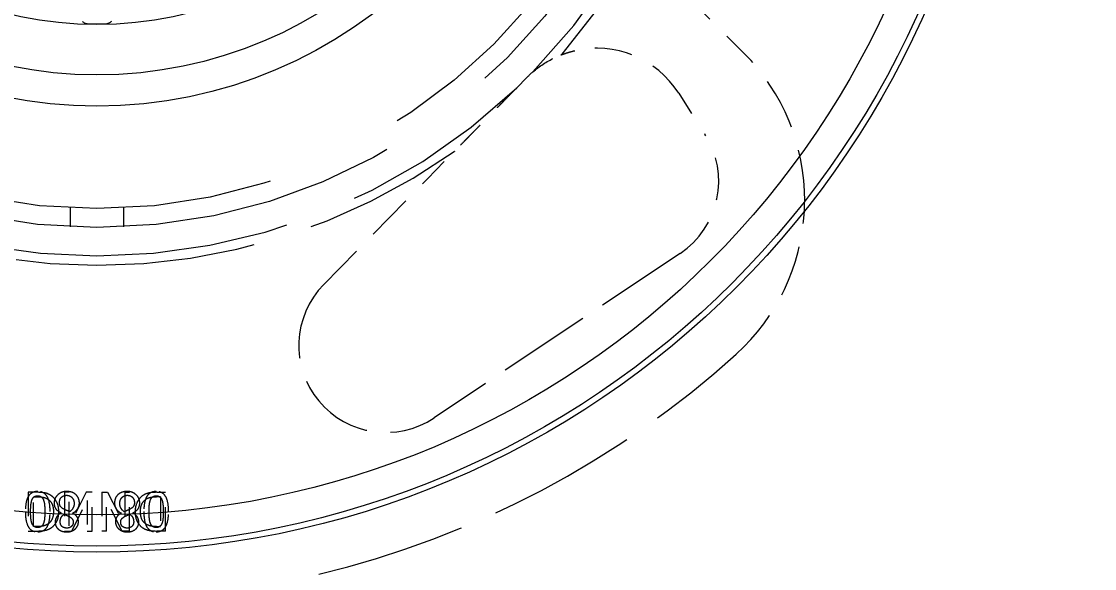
# Model space of a CAD drawing. Header units: inches. Extents: x 15 to 402, y 6 to 258.
# Drawn here: x 203.418 to 207.895, y 179.537 to 181.818 of the extents above; entities that cross this region are included whole.
import ezdxf

# ---------------------------------------------------------------- set-up
doc = ezdxf.new("R2010")
doc.units = ezdxf.units.IN
doc.header["$LTSCALE"] = 12
doc.header["$MEASUREMENT"] = 0
doc.linetypes.add('DASHED', pattern=[0.2067, 0.1654, -0.0413])
for name, color, linetype, lineweight in [('Dimension (ANSI)', 7, 'Continuous', 25), ('Hatch', 7, 'Continuous', 18), ('Hidden', 7, 'DASHED', 18), ('Visible', 7, 'Continuous', 18)]:
    doc.layers.add(name, color=color, linetype=linetype, lineweight=lineweight)
doc.styles.add('MEMCOR Medium', font='arial.ttf')
doc.dimstyles.new('Default (ANSI)', dxfattribs={"dimscale": 12, "dimtxt": 0.15, "dimasz": 0.098425, "dimexe": 0.125, "dimexo": 0.0625, "dimgap": 0.031496, "dimtad": 0, "dimtih": 1, "dimtoh": 1, "dimdec": 4, "dimrnd": 1e-08, "dimzin": 3, "dimdsep": 46, "dimlunit": 5, "dimtxsty": 'MEMCOR Medium', "dimcen": 0.09, "dimdle": 0.393701, "dimclrd": 256, "dimclre": 256, "dimclrt": 256, "dimadec": 0, "dimazin": 1, "dimtfac": 0.8, "dimtofl": 0, "dimtmove": 0, "dimatfit": 3, "dimfxl": 1, "dimfrac": 1, "dimtolj": 1, "dimtzin": 4, "dimlwd": -1, "dimlwe": -1, "dimarcsym": 0})

# ---------------------------------------------------------------- blocks, each defined once
blk = doc.blocks.new('*D29')
at = {"layer": 'Defpoints', "color": 0, "transparency": 16777216}
for p in [(221.3479, 210.7417), (186.0166, 179.1119), (221.3479, 178.9357)]:
    blk.add_point(p, dxfattribs=at)
at = {"layer": 'Dimension (ANSI)', "transparency": 16777216}
for p, q in [((186.0166, 179.8619), (186.0166, 212.2417)), ((221.3479, 179.6857), (221.3479, 212.2417)), ((187.1977, 210.7417), (197.1823, 210.7417)), ((220.1668, 210.7417), (210.1821, 210.7417))]:
    blk.add_line(p, q, dxfattribs=at)
for points in [[(187.1977, 210.9386), (187.1977, 210.5449), (186.0166, 210.7417)], [(220.1668, 210.9386), (220.1668, 210.5449), (221.3479, 210.7417)]]:
    blk.add_solid(points, dxfattribs=at)
at = {"layer": 'Dimension (ANSI)', "transparency": 16777216, "char_height": 1.8, "attachment_point": 5, "style": 'MEMCOR Medium'}
for s, insert in [('\\A1; 35{\\H0.8x;\\S5#16;} in', (203.6822, 212.5933)), ('\\A1;[897.4 mm]', (203.6822, 209.2102))]:
    blk.add_mtext(s, dxfattribs=dict(at, insert=insert))

msp = doc.modelspace()

# ---------------------------------------------------------------- hatches: boundary and pattern name
at = {"layer": 'Hatch'}
h = msp.add_hatch(dxfattribs=at)
h.set_pattern_fill('ANSI31', color=256, scale=12, style=0)
edge = h.paths.add_edge_path()
edge.add_spline(control_points=[(217.23201, 183.56854), (217.26417, 183.53756), (217.29616, 183.5064), (217.35993, 183.44365), (217.39171, 183.41205), (217.42332, 183.38029)], knot_values=[-0.6817506, -0.6817506, -0.6817506, -0.6817506, -0.3414695, -0.3414695, 0, 0, 0, 0], degree=3, periodic=0)
edge.add_line((217.42332, 183.38029), (217.48332, 183.38029))
edge.add_ellipse((203.73307, 183.38029), major_axis=(0, 13.75026), ratio=1, start_angle=270, end_angle=347.421516)
edge.add_ellipse((203.73307, 183.38029), major_axis=(-13.42023, 2.99448), ratio=1, start_angle=270, end_angle=271.041736)
edge.add_ellipse((203.73307, 183.38029), major_axis=(-13.47245, 2.75), ratio=1, start_angle=270, end_angle=293.073484)
edge.add_ellipse((203.73307, 183.38029), major_axis=(-13.47245, -2.75), ratio=1, start_angle=270, end_angle=271.041736)
edge.add_ellipse((203.73307, 183.38029), major_axis=(-13.42023, -2.99448), ratio=1, start_angle=270, end_angle=364.843043)
edge.add_ellipse((203.73307, 183.38029), major_axis=(4.11682, -13.1195), ratio=1, start_angle=270, end_angle=271.041736)
edge.add_ellipse((203.73307, 183.38029), major_axis=(4.35466, -13.04249), ratio=1, start_angle=270, end_angle=293.073484)
edge.add_ellipse((203.73307, 183.38029), major_axis=(9.1178, -10.29249), ratio=1, start_angle=270, end_angle=271.041736)
edge.add_ellipse((203.73307, 183.38029), major_axis=(9.30341, -10.12502), ratio=1, start_angle=270, end_angle=292.744849)
edge.add_ellipse((203.73307, 183.38029), major_axis=(12.49456, -5.74069), ratio=1, start_angle=270, end_angle=271.098975)
edge.add_line((198.23307, 170.77793), (198.23307, 171.05118))
edge.add_ellipse((203.73307, 183.38029), major_axis=(-12.32911, 5.5), ratio=1, start_angle=204.840553, end_angle=450, ccw=False)

# ---------------------------------------------------------------- linework, layer by layer
at = {"layer": 'Hidden', "ltscale": 0.046526}
msp.add_line((206.4319, 181.6861), (206.22419, 181.89382), dxfattribs=at)
at = {"layer": 'Hidden', "ltscale": 0.009556}
msp.add_line((205.4841, 181.54119), (205.52672, 181.58461), dxfattribs=at)
at = {"layer": 'Hidden', "ltscale": 0.032106}
msp.add_line((206.16009, 181.51915), (206.26962, 181.34834), dxfattribs=at)
at = {"layer": 'Hidden', "ltscale": 0.026748}
msp.add_line((205.11205, 181.16219), (205.2249, 181.27715), dxfattribs=at)
at = {"layer": 'Hidden', "ltscale": 0.097964}
msp.add_line((204.67924, 180.7213), (205.11205, 181.16219), dxfattribs=at)
at = {"layer": 'Hidden', "ltscale": 0.012412}
for p, q in [((203.62208, 180.96158), (203.62208, 181.0404)), ((203.84405, 181.0404), (203.84405, 180.96158))]:
    msp.add_line(p, q, dxfattribs=at)
at = {"layer": 'Hidden', "ltscale": 0.195716}
msp.add_line((206.16572, 180.85059), (205.13995, 180.16519), dxfattribs=at)
at = {"layer": 'Hidden', "ltscale": 0.025521}
for p, q in [((203.44672, 179.85443), (203.44672, 179.69301)), ((203.59728, 179.85443), (203.59728, 179.69301)), ((203.71278, 179.69301), (203.71278, 179.85443)), ((203.75335, 179.85443), (203.75335, 179.69301)), ((203.86886, 179.69301), (203.86886, 179.85443)), ((204.01942, 179.69301), (204.01942, 179.85443))]:
    msp.add_line(p, q, dxfattribs=at)
at = {"layer": 'Hidden', "ltscale": 0.006416}
msp.add_line((203.48387, 179.85443), (203.44672, 179.85443), dxfattribs=at)
at = {"layer": 'Hidden', "ltscale": 0.002742}
for p, q in [((203.46817, 179.83585), (203.48452, 179.83585)), ((203.48452, 179.71158), (203.46817, 179.71158))]:
    msp.add_line(p, q, dxfattribs=at)
at = {"layer": 'Hidden', "ltscale": 0.019624}
for p, q in [((203.46817, 179.71158), (203.46817, 179.83585)), ((203.99797, 179.83585), (203.99797, 179.71158))]:
    msp.add_line(p, q, dxfattribs=at)
at = {"layer": 'Hidden', "ltscale": 0.003142}
msp.add_line((203.61729, 179.85443), (203.59728, 179.85443), dxfattribs=at)
at = {"layer": 'Hidden', "ltscale": 0.024776}
msp.add_line((203.68871, 179.85443), (203.61729, 179.71525), dxfattribs=at)
at = {"layer": 'Hidden', "ltscale": 0.021991}
for p, q in [((203.61729, 179.71525), (203.61729, 179.85443)), ((203.84884, 179.85443), (203.84884, 179.71525))]:
    msp.add_line(p, q, dxfattribs=at)
at = {"layer": 'Hidden', "ltscale": 0.003726}
msp.add_line((203.71278, 179.85443), (203.68871, 179.85443), dxfattribs=at)
at = {"layer": 'Hidden', "ltscale": 0.003725}
msp.add_line((203.75335, 179.85443), (203.77742, 179.85443), dxfattribs=at)
at = {"layer": 'Hidden', "ltscale": 0.024774}
msp.add_line((203.77742, 179.85443), (203.84884, 179.71525), dxfattribs=at)
at = {"layer": 'Hidden', "ltscale": 0.00314}
msp.add_line((203.84884, 179.85443), (203.86886, 179.85443), dxfattribs=at)
at = {"layer": 'Hidden', "ltscale": 0.002732}
for p, q in [((203.99797, 179.83585), (203.98161, 179.83585)), ((203.98161, 179.71158), (203.99797, 179.71158))]:
    msp.add_line(p, q, dxfattribs=at)
at = {"layer": 'Hidden', "ltscale": 0.00639}
msp.add_line((203.98227, 179.85443), (204.01942, 179.85443), dxfattribs=at)
at = {"layer": 'Hidden', "ltscale": 0.022693}
msp.add_line((203.62775, 179.69301), (203.69277, 179.82081), dxfattribs=at)
at = {"layer": 'Hidden', "ltscale": 0.020185}
for p, q in [((203.69277, 179.82081), (203.69277, 179.69301)), ((203.77337, 179.69301), (203.77337, 179.82081))]:
    msp.add_line(p, q, dxfattribs=at)
at = {"layer": 'Hidden', "ltscale": 0.022691}
msp.add_line((203.83838, 179.69301), (203.77337, 179.82081), dxfattribs=at)
at = {"layer": 'Hidden'}
for p, q in [((203.58317, 179.76914), (203.58317, 179.76849)), ((203.63236, 179.76757), (203.63236, 179.76822)), ((203.83378, 179.76822), (203.83378, 179.76757)), ((203.88296, 179.76849), (203.88296, 179.76914))]:
    msp.add_line(p, q, dxfattribs=at)
at = {"layer": 'Hidden', "ltscale": 0.006349}
msp.add_line((203.44672, 179.69301), (203.48347, 179.69301), dxfattribs=at)
at = {"layer": 'Hidden', "ltscale": 0.004829}
msp.add_line((203.59728, 179.69301), (203.62775, 179.69301), dxfattribs=at)
at = {"layer": 'Hidden', "ltscale": 0.00308}
for p, q in [((203.69277, 179.69301), (203.71278, 179.69301)), ((203.77337, 179.69301), (203.75335, 179.69301))]:
    msp.add_line(p, q, dxfattribs=at)
at = {"layer": 'Hidden', "ltscale": 0.004826}
msp.add_line((203.86886, 179.69301), (203.83838, 179.69301), dxfattribs=at)
at = {"layer": 'Hidden', "ltscale": 0.006323}
msp.add_line((204.01942, 179.69301), (203.98266, 179.69301), dxfattribs=at)
at = {"layer": 'Hidden', "ltscale": 1.022229}
msp.add_circle((203.73307, 183.38029), 2.42126, dxfattribs=at)
at = {"layer": 'Hidden', "ltscale": 1.186783}
msp.add_circle((203.73307, 183.38029), 2.34252, dxfattribs=at)
at = {"layer": 'Hidden', "ltscale": 1.190228}
msp.add_arc((203.73307, 183.38029), 2.57874, 318.8111, 221.1889, dxfattribs=at)
at = {"layer": 'Hidden', "ltscale": 1.199515}
msp.add_arc((203.73307, 183.38029), 2.53937, 315.73768, 224.26232, dxfattribs=at)
at = {"layer": 'Hidden', "ltscale": 0.079133}
msp.add_arc((205.81731, 181.29935), 0.4072, 32.669, 102.90698, dxfattribs=at)
at = {"layer": 'Hidden', "ltscale": 0.108721}
msp.add_arc((205.81945, 181.07365), 0.86614, 359.64726, 45, dxfattribs=at)
at = {"layer": 'Hidden', "ltscale": 0.005322}
msp.add_arc((205.81731, 181.29935), 0.4072, 130.72378, 135.53028, dxfattribs=at)
at = {"layer": 'Hidden', "ltscale": 0.613257}
msp.add_arc((203.73307, 183.38029), 2.53937, 226.40513, 313.59487, dxfattribs=at)
at = {"layer": 'Hidden', "ltscale": 0.089316}
msp.add_arc((205.96405, 181.15241), 0.36299, 303.75, 32.669, dxfattribs=at)
at = {"layer": 'Hidden', "ltscale": 0.50418}
msp.add_arc((203.73307, 183.38029), 2.57874, 234.70511, 305.29489, dxfattribs=at)
at = {"layer": 'Hidden', "ltscale": 0.107257}
msp.add_arc((205.81945, 181.07365), 0.86614, 312.12962, 356.87192, dxfattribs=at)
at = {"layer": 'Hidden', "ltscale": 0.169059}
msp.add_arc((204.93828, 180.46701), 0.36299, 135.53028, 303.75, dxfattribs=at)
at = {"layer": 'Hidden', "ltscale": 0.315777}
msp.add_arc((203.73307, 183.38029), 3.97638, 283.4543, 312.12962, dxfattribs=at)
at = {"layer": 'Hidden', "ltscale": 0.022558}
msp.add_open_spline([(205.55164, 181.60795), (205.57885, 181.63137), (205.60957, 181.65132), (205.65013, 181.67079), (205.65924, 181.67475), (205.66835, 181.67833)], degree=3, knots=[1.99852242, 1.99852242, 1.99852242, 1.99852242, 2.26913041, 2.26913041, 2.34668712, 2.34668712, 2.34668712, 2.34668712], dxfattribs=at)
at = {"layer": 'Hidden', "ltscale": 0.011794}
msp.add_open_spline([(205.66835, 181.67833), (205.66835, 181.67833), (205.66843, 181.67836), (205.66885, 181.67853), (205.66931, 181.67871), (205.67071, 181.67925), (205.67175, 181.67965), (205.67413, 181.68055), (205.67548, 181.68106), (205.67898, 181.68234), (205.68122, 181.68314), (205.68629, 181.68491), (205.68915, 181.68587), (205.6961, 181.68812), (205.70025, 181.68939), (205.71, 181.6922), (205.71567, 181.69371), (205.72304, 181.69549), (205.7247, 181.69588), (205.72635, 181.69626)], degree=3, knots=[0, 0, 0, 0, 0.0073875, 0.0073875, 0.0192075, 0.0192075, 0.03464767, 0.03464767, 0.05035386, 0.05035386, 0.07293638, 0.07293638, 0.0993072, 0.0993072, 0.1350825, 0.1350825, 0.18159038, 0.18159038, 0.19496203, 0.19496203, 0.19496203, 0.19496203], dxfattribs=at)
at = {"layer": 'Hidden', "ltscale": 0.000980573}
msp.add_open_spline([(205.67368, 181.68208), (205.67305, 181.68136), (205.67234, 181.6807), (205.67082, 181.67956), (205.67, 181.67907), (205.6689, 181.67855), (205.66862, 181.67844), (205.66835, 181.67833)], degree=3, knots=[0.064424611, 0.064424611, 0.064424611, 0.064424611, 0.071691283, 0.071691283, 0.078957955, 0.078957955, 0.081308685, 0.081308685, 0.081308685, 0.081308685], dxfattribs=at)
at = {"layer": 'Hidden', "ltscale": 0.059007}
msp.add_rational_spline([(205.4841, 181.54119), (205.35549, 181.41018), (205.2249, 181.27715)], [1, 1.00263245458, 1.00001729957], degree=2, dxfattribs=at)
at = {"layer": 'Hidden', "ltscale": 0.000292745}
msp.add_open_spline([(205.2249, 181.27715), (205.22432, 181.27656), (205.22369, 181.27602), (205.22302, 181.27555)], degree=3, dxfattribs=at)
at = {"layer": 'Hidden', "ltscale": 0.018265}
msp.add_open_spline([(203.48585, 179.85783), (203.48163, 179.85783), (203.47742, 179.85743), (203.46959, 179.85565), (203.46598, 179.85436), (203.45773, 179.84993), (203.45356, 179.84638), (203.44653, 179.83748), (203.44307, 179.83139), (203.43627, 179.80978), (203.4348, 179.795), (203.43435, 179.77895), (203.43431, 179.77633), (203.43431, 179.77372)], degree=3, knots=[-0.37203785, -0.37203785, -0.37203785, -0.37203785, -0.31664928, -0.31664928, -0.26606732, -0.26606732, -0.19410184, -0.19410184, -0.12242542, -0.12242542, -0.01990259, -0.01990259, 0, 0, 0, 0], dxfattribs=at)
at = {"layer": 'Hidden', "ltscale": 0.005181}
msp.add_open_spline([(203.46204, 179.8229), (203.46346, 179.82659), (203.46537, 179.83003), (203.47053, 179.83559), (203.47311, 179.83705), (203.47845, 179.83936), (203.48216, 179.83991), (203.48585, 179.83991)], degree=3, knots=[-0.065406786, -0.065406786, -0.065406786, -0.065406786, -0.047780466, -0.047780466, -0.030475474, -0.030475474, 0, 0, 0, 0], dxfattribs=at)
at = {"layer": 'Hidden', "ltscale": 0.009948}
msp.add_open_spline([(203.54103, 179.84148), (203.53467, 179.84547), (203.52794, 179.84862), (203.51732, 179.85165), (203.50626, 179.85443), (203.48387, 179.85443)], degree=3, knots=[0, 0, 0, 0, 0.059315384, 0.059315384, 0.088967919, 0.088967919, 0.088967919, 0.088967919], dxfattribs=at)
at = {"layer": 'Hidden', "ltscale": 0.007795}
msp.add_open_spline([(203.48452, 179.83585), (203.48992, 179.83585), (203.49547, 179.83561), (203.50899, 179.83402), (203.51377, 179.83254), (203.52048, 179.83029), (203.52495, 179.82805), (203.52912, 179.82513)], degree=3, knots=[0, 0, 0, 0, 0.04480892, 0.04480892, 0.11154531, 0.11154531, 0.27193654, 0.27193654, 0.27193654, 0.27193654], dxfattribs=at)
at = {"layer": 'Hidden', "ltscale": 0.01806}
msp.add_open_spline([(203.53752, 179.77385), (203.53752, 179.79831), (203.53447, 179.81508), (203.52684, 179.83494), (203.5235, 179.83976), (203.51761, 179.84691), (203.51356, 179.85024), (203.50323, 179.85567), (203.49708, 179.85714), (203.4892, 179.85777), (203.48752, 179.85783), (203.48585, 179.85783)], degree=3, knots=[-0.18326765, -0.18326765, -0.18326765, -0.18326765, -0.13736451, -0.13736451, -0.10736713, -0.10736713, -0.06507346, -0.06507346, -0.01379241, -0.01379241, 0, 0, 0, 0], dxfattribs=at)
at = {"layer": 'Hidden', "ltscale": 0.005233}
msp.add_open_spline([(203.48585, 179.83991), (203.48792, 179.83991), (203.49002, 179.83974), (203.49389, 179.83898), (203.49568, 179.83844), (203.49873, 179.83702), (203.50141, 179.83559), (203.50677, 179.82964), (203.50867, 179.8262), (203.51005, 179.82251)], degree=3, knots=[-0.15101873, -0.15101873, -0.15101873, -0.15101873, -0.10441442, -0.10441442, -0.06298125, -0.06298125, -0.03031587, -0.03031587, 0, 0, 0, 0], dxfattribs=at)
at = {"layer": 'Hidden', "ltscale": 0.012469}
msp.add_open_spline([(203.57399, 179.77385), (203.57399, 179.78552), (203.57212, 179.79691), (203.56503, 179.81449), (203.56105, 179.82167), (203.5515, 179.83334), (203.54658, 179.8378), (203.54103, 179.84148)], degree=3, knots=[0, 0, 0, 0, 0.08890581, 0.08890581, 0.14516679, 0.14516679, 0.19107427, 0.19107427, 0.19107427, 0.19107427], dxfattribs=at)
at = {"layer": 'Hidden', "ltscale": 0.012792}
msp.add_open_spline([(203.60711, 179.85809), (203.60001, 179.85809), (203.59302, 179.85704), (203.58006, 179.85219), (203.57444, 179.84865), (203.56526, 179.84006), (203.56175, 179.83556), (203.55657, 179.82508), (203.55513, 179.81944), (203.55458, 179.81215), (203.55453, 179.81079), (203.55453, 179.80943)], degree=3, knots=[-0.20866782, -0.20866782, -0.20866782, -0.20866782, -0.1532124, -0.1532124, -0.10014888, -0.10014888, -0.05568208, -0.05568208, -0.01038644, -0.01038644, 0, 0, 0, 0], dxfattribs=at)
at = {"layer": 'Hidden', "ltscale": 0.007675}
msp.add_open_spline([(203.57676, 179.81152), (203.57676, 179.81611), (203.57742, 179.8207), (203.58045, 179.82822), (203.58232, 179.8311), (203.58681, 179.83566), (203.58967, 179.83794), (203.59785, 179.84132), (203.60233, 179.842), (203.60685, 179.842)], degree=3, knots=[-0.16231389, -0.16231389, -0.16231389, -0.16231389, -0.10956079, -0.10956079, -0.06887139, -0.06887139, -0.03508494, -0.03508494, 0, 0, 0, 0], dxfattribs=at)
at = {"layer": 'Hidden', "ltscale": 0.008102}
msp.add_open_spline([(203.60685, 179.842), (203.61102, 179.842), (203.6151, 179.8413), (203.62255, 179.83813), (203.62568, 179.8359), (203.63096, 179.83048), (203.63345, 179.82709), (203.63709, 179.8181), (203.63785, 179.81321), (203.63785, 179.80825)], degree=3, knots=[-0.15504722, -0.15504722, -0.15504722, -0.15504722, -0.11299776, -0.11299776, -0.0739777, -0.0739777, -0.03779251, -0.03779251, 0, 0, 0, 0], dxfattribs=at)
at = {"layer": 'Hidden', "ltscale": 0.006674}
for points, knots in [([(203.64583, 179.84422), (203.64126, 179.84862), (203.63591, 179.85184), (203.62543, 179.85589), (203.61875, 179.85776), (203.60874, 179.85808), (203.60793, 179.85809), (203.60711, 179.85809)], [-0.16916263, -0.16916263, -0.16916263, -0.16916263, -0.07776923, -0.07776923, -0.00633175, -0.00633175, 0, 0, 0, 0]), ([(203.88636, 179.73068), (203.88636, 179.72723), (203.88581, 179.72386), (203.8834, 179.71788), (203.88178, 179.71541), (203.87812, 179.71149), (203.87573, 179.7094), (203.87013, 179.70692), (203.86805, 179.70631), (203.86361, 179.70548), (203.86125, 179.7053), (203.85889, 179.7053)], [0, 0, 0, 0, 0.026275156, 0.026275156, 0.049347626, 0.049347626, 0.067723628, 0.067723628, 0.077810985, 0.077810985, 0.088761813, 0.088761813, 0.088761813, 0.088761813])]:
    msp.add_open_spline(points, degree=3, knots=knots, dxfattribs=at)
at = {"layer": 'Hidden', "ltscale": 0.005961}
for points, knots in [([(203.6597, 179.80982), (203.6597, 179.81627), (203.65861, 179.82254), (203.65477, 179.83236), (203.65215, 179.83765), (203.64676, 179.84331), (203.6463, 179.84377), (203.64583, 179.84422)], [-0.14617563, -0.14617563, -0.14617563, -0.14617563, -0.05985006, -0.05985006, -0.00497096, -0.00497096, 0, 0, 0, 0]), ([(203.8203, 179.84422), (203.81613, 179.84021), (203.81288, 179.83553), (203.80947, 179.82769), (203.80829, 179.8244), (203.80677, 179.8169), (203.80644, 179.81338), (203.80644, 179.80982)], [0, 0, 0, 0, 0.044374654, 0.044374654, 0.065201071, 0.065201071, 0.08326541, 0.08326541, 0.08326541, 0.08326541])]:
    msp.add_open_spline(points, degree=3, knots=knots, dxfattribs=at)
at = {"layer": 'Hidden', "ltscale": 0.006678}
msp.add_open_spline([(203.85902, 179.85809), (203.85297, 179.85809), (203.84691, 179.85741), (203.83714, 179.85466), (203.83333, 179.85313), (203.82633, 179.84927), (203.82316, 179.84697), (203.8203, 179.84422)], degree=3, knots=[0, 0, 0, 0, 0.04705178, 0.04705178, 0.07841909, 0.07841909, 0.10891914, 0.10891914, 0.10891914, 0.10891914], dxfattribs=at)
at = {"layer": 'Hidden', "ltscale": 0.008105}
msp.add_open_spline([(203.82828, 179.80825), (203.82828, 179.81322), (203.82905, 179.81813), (203.83245, 179.82649), (203.83463, 179.82988), (203.84031, 179.83579), (203.84345, 179.83805), (203.84895, 179.84043), (203.85094, 179.84103), (203.85506, 179.84182), (203.85717, 179.842), (203.85928, 179.842)], degree=3, knots=[0, 0, 0, 0, 0.03789219, 0.03789219, 0.06891459, 0.06891459, 0.09762633, 0.09762633, 0.11293195, 0.11293195, 0.12855408, 0.12855408, 0.12855408, 0.12855408], dxfattribs=at)
at = {"layer": 'Hidden', "ltscale": 0.0128}
msp.add_open_spline([(203.91161, 179.80943), (203.91161, 179.81561), (203.9106, 179.82162), (203.90629, 179.83235), (203.9034, 179.83683), (203.89672, 179.84422), (203.89177, 179.84886), (203.88071, 179.85438), (203.87668, 179.85577), (203.86807, 179.85766), (203.86356, 179.85809), (203.85902, 179.85809)], degree=3, knots=[0, 0, 0, 0, 0.04710632, 0.04710632, 0.08868169, 0.08868169, 0.1243163, 0.1243163, 0.1432684, 0.1432684, 0.16323732, 0.16323732, 0.16323732, 0.16323732], dxfattribs=at)
at = {"layer": 'Hidden', "ltscale": 0.007679}
msp.add_open_spline([(203.85928, 179.842), (203.86377, 179.842), (203.86824, 179.84133), (203.87639, 179.83798), (203.87925, 179.83572), (203.88375, 179.83118), (203.88564, 179.82831), (203.88871, 179.82078), (203.88937, 179.81615), (203.88937, 179.81152)], degree=3, knots=[0, 0, 0, 0, 0.03490727, 0.03490727, 0.06863691, 0.06863691, 0.10894863, 0.10894863, 0.16181869, 0.16181869, 0.16181869, 0.16181869], dxfattribs=at)
at = {"layer": 'Hidden', "ltscale": 0.012464}
msp.add_open_spline([(203.92511, 179.84148), (203.91965, 179.83787), (203.9148, 179.8335), (203.90528, 179.82198), (203.90178, 179.81543), (203.89502, 179.80044), (203.89271, 179.78956), (203.89217, 179.77681), (203.89214, 179.77533), (203.89214, 179.77385)], degree=3, knots=[-0.16939317, -0.16939317, -0.16939317, -0.16939317, -0.13728768, -0.13728768, -0.09725084, -0.09725084, -0.01126701, -0.01126701, 0, 0, 0, 0], dxfattribs=at)
at = {"layer": 'Hidden', "ltscale": 0.009924}
msp.add_open_spline([(203.98227, 179.85443), (203.97076, 179.85443), (203.96083, 179.85376), (203.9472, 179.85135), (203.93846, 179.84934), (203.92674, 179.84248), (203.92592, 179.84199), (203.92511, 179.84148)], degree=3, knots=[-0.25853379, -0.25853379, -0.25853379, -0.25853379, -0.10727643, -0.10727643, -0.0075589, -0.0075589, 0, 0, 0, 0], dxfattribs=at)
at = {"layer": 'Hidden', "ltscale": 0.018077}
msp.add_open_spline([(203.98028, 179.85783), (203.97366, 179.85783), (203.96693, 179.85687), (203.95582, 179.8523), (203.95147, 179.84943), (203.94446, 179.84237), (203.94098, 179.83779), (203.93434, 179.82307), (203.93218, 179.81434), (203.92919, 179.79545), (203.92861, 179.7844), (203.92861, 179.77385)], degree=3, knots=[0, 0, 0, 0, 0.0548727, 0.0548727, 0.09721784, 0.09721784, 0.13307353, 0.13307353, 0.17301541, 0.17301541, 0.22218192, 0.22218192, 0.22218192, 0.22218192], dxfattribs=at)
at = {"layer": 'Hidden', "ltscale": 0.007776}
msp.add_open_spline([(203.93701, 179.82513), (203.94525, 179.83091), (203.95291, 179.83279), (203.96472, 179.83529), (203.97343, 179.83585), (203.98161, 179.83585)], degree=3, knots=[-0.097933417, -0.097933417, -0.097933417, -0.097933417, -0.067634404, -0.067634404, 0, 0, 0, 0], dxfattribs=at)
at = {"layer": 'Hidden', "ltscale": 0.005243}
msp.add_open_spline([(203.95608, 179.82251), (203.95748, 179.82622), (203.95938, 179.82968), (203.96477, 179.83563), (203.96745, 179.83705), (203.97056, 179.83848), (203.97239, 179.83902), (203.97623, 179.83975), (203.97827, 179.83991), (203.98028, 179.83991)], degree=3, knots=[0, 0, 0, 0, 0.03050413, 0.03050413, 0.06320399, 0.06320399, 0.1047666, 0.1047666, 0.14935232, 0.14935232, 0.14935232, 0.14935232], dxfattribs=at)
at = {"layer": 'Hidden', "ltscale": 0.018292}
msp.add_open_spline([(204.03182, 179.77372), (204.03182, 179.78794), (204.03081, 179.8036), (204.02442, 179.82876), (204.02065, 179.83556), (204.0144, 179.84446), (204.01049, 179.84827), (204.00212, 179.85355), (203.99806, 179.8552), (203.9894, 179.85737), (203.98484, 179.85783), (203.98028, 179.85783)], degree=3, knots=[0, 0, 0, 0, 0.10837153, 0.10837153, 0.1988409, 0.1988409, 0.29685555, 0.29685555, 0.37668609, 0.37668609, 0.45922035, 0.45922035, 0.45922035, 0.45922035], dxfattribs=at)
at = {"layer": 'Hidden', "ltscale": 0.005193}
msp.add_open_spline([(203.98028, 179.83991), (203.98411, 179.83991), (203.98796, 179.83932), (203.9933, 179.83688), (203.99586, 179.83539), (204.00088, 179.8298), (204.00272, 179.82647), (204.00409, 179.8229)], degree=3, knots=[0, 0, 0, 0, 0.031732058, 0.031732058, 0.048274118, 0.048274118, 0.064331411, 0.064331411, 0.064331411, 0.064331411], dxfattribs=at)
at = {"layer": 'Hidden', "ltscale": 0.00782}
msp.add_open_spline([(203.45629, 179.77372), (203.45629, 179.78944), (203.45715, 179.7988), (203.45846, 179.81012), (203.45973, 179.81702), (203.46204, 179.8229)], degree=3, knots=[-0.087241986, -0.087241986, -0.087241986, -0.087241986, -0.048831902, -0.048831902, 0, 0, 0, 0], dxfattribs=at)
at = {"layer": 'Hidden', "ltscale": 0.007727}
msp.add_open_spline([(203.51005, 179.82251), (203.5133, 179.81402), (203.51417, 179.80582), (203.51533, 179.79324), (203.51555, 179.78283), (203.51555, 179.77385)], degree=3, knots=[-0.095781387, -0.095781387, -0.095781387, -0.095781387, -0.06847106, -0.06847106, 0, 0, 0, 0], dxfattribs=at)
at = {"layer": 'Hidden', "ltscale": 0.009331}
msp.add_open_spline([(203.52912, 179.82513), (203.53397, 179.82185), (203.53816, 179.81781), (203.54588, 179.80665), (203.54802, 179.80031), (203.55098, 179.78851), (203.55162, 179.78093), (203.55162, 179.77359)], degree=3, knots=[0, 0, 0, 0, 0.0463354, 0.0463354, 0.10508021, 0.10508021, 0.19404268, 0.19404268, 0.19404268, 0.19404268], dxfattribs=at)
at = {"layer": 'Hidden', "ltscale": 0.008389}
msp.add_open_spline([(203.55453, 179.80943), (203.55453, 179.80433), (203.55516, 179.79922), (203.5585, 179.78951), (203.56091, 179.78597), (203.56814, 179.77776), (203.57412, 179.77368), (203.5813, 179.77003), (203.58223, 179.76958), (203.58317, 179.76914)], degree=3, knots=[-0.12210938, -0.12210938, -0.12210938, -0.12210938, -0.09276888, -0.09276888, -0.06276279, -0.06276279, -0.00809446, -0.00809446, 0, 0, 0, 0], dxfattribs=at)
at = {"layer": 'Hidden', "ltscale": 0.005654}
msp.add_open_spline([(203.59573, 179.78379), (203.59086, 179.78643), (203.58595, 179.78962), (203.58115, 179.79485), (203.57964, 179.79693), (203.5772, 179.80367), (203.57676, 179.80767), (203.57676, 179.81152)], degree=3, knots=[-0.11114618, -0.11114618, -0.11114618, -0.11114618, -0.05471455, -0.05471455, -0.02932679, -0.02932679, 0, 0, 0, 0], dxfattribs=at)
at = {"layer": 'Hidden', "ltscale": 0.006417}
msp.add_open_spline([(203.63785, 179.80825), (203.63785, 179.80406), (203.63734, 179.7999), (203.63543, 179.79337), (203.63402, 179.78945), (203.62802, 179.78055), (203.62403, 179.77678), (203.61941, 179.77372)], degree=3, knots=[-0.14531389, -0.14531389, -0.14531389, -0.14531389, -0.08212911, -0.08212911, -0.042719, -0.042719, 0, 0, 0, 0], dxfattribs=at)
at = {"layer": 'Hidden', "ltscale": 0.00828}
msp.add_open_spline([(203.63236, 179.76822), (203.63742, 179.7707), (203.64213, 179.77383), (203.65066, 179.78212), (203.65347, 179.7866), (203.65788, 179.79574), (203.65929, 179.80129), (203.65967, 179.80802), (203.6597, 179.80892), (203.6597, 179.80982)], degree=3, knots=[-0.11411726, -0.11411726, -0.11411726, -0.11411726, -0.0842587, -0.0842587, -0.05138654, -0.05138654, -0.00685006, -0.00685006, 0, 0, 0, 0], dxfattribs=at)
at = {"layer": 'Hidden', "ltscale": 0.008281}
msp.add_open_spline([(203.80644, 179.80982), (203.80644, 179.80391), (203.80751, 179.79821), (203.81145, 179.78872), (203.81425, 179.78358), (203.82336, 179.77426), (203.82837, 179.77088), (203.83378, 179.76822)], degree=3, knots=[0, 0, 0, 0, 0.04501464, 0.04501464, 0.07841422, 0.07841422, 0.10747467, 0.10747467, 0.10747467, 0.10747467], dxfattribs=at)
at = {"layer": 'Hidden', "ltscale": 0.006418}
msp.add_open_spline([(203.84673, 179.77372), (203.84211, 179.77677), (203.83812, 179.78054), (203.83214, 179.78941), (203.83073, 179.79329), (203.8288, 179.79982), (203.82828, 179.80402), (203.82828, 179.80825)], degree=3, knots=[0, 0, 0, 0, 0.04269456, 0.04269456, 0.08182455, 0.08182455, 0.14597733, 0.14597733, 0.14597733, 0.14597733], dxfattribs=at)
at = {"layer": 'Hidden', "ltscale": 0.005656}
msp.add_open_spline([(203.88937, 179.81152), (203.88937, 179.80765), (203.88892, 179.80362), (203.88647, 179.7969), (203.88497, 179.79483), (203.88014, 179.78959), (203.87526, 179.78642), (203.8704, 179.78379)], degree=3, knots=[0, 0, 0, 0, 0.02949642, 0.02949642, 0.05467834, 0.05467834, 0.10984711, 0.10984711, 0.10984711, 0.10984711], dxfattribs=at)
at = {"layer": 'Hidden', "ltscale": 0.008393}
msp.add_open_spline([(203.88296, 179.76914), (203.88884, 179.77186), (203.89457, 179.7753), (203.90449, 179.7844), (203.90679, 179.78858), (203.90913, 179.79349), (203.91004, 179.79633), (203.91132, 179.8026), (203.91161, 179.80602), (203.91161, 179.80943)], degree=3, knots=[0, 0, 0, 0, 0.05054659, 0.05054659, 0.10465477, 0.10465477, 0.17036905, 0.17036905, 0.24493167, 0.24493167, 0.24493167, 0.24493167], dxfattribs=at)
at = {"layer": 'Hidden', "ltscale": 0.009326}
msp.add_open_spline([(203.91451, 179.77359), (203.91451, 179.78059), (203.91509, 179.78781), (203.91786, 179.79959), (203.91993, 179.8059), (203.92753, 179.81737), (203.93189, 179.82167), (203.93701, 179.82513)], degree=3, knots=[-0.18535725, -0.18535725, -0.18535725, -0.18535725, -0.10637701, -0.10637701, -0.04881935, -0.04881935, 0, 0, 0, 0], dxfattribs=at)
at = {"layer": 'Hidden', "ltscale": 0.007728}
msp.add_open_spline([(203.95059, 179.77385), (203.95059, 179.78283), (203.95081, 179.79322), (203.95196, 179.80582), (203.95284, 179.81402), (203.95608, 179.82251)], degree=3, knots=[0, 0, 0, 0, 0.068407557, 0.068407557, 0.095914552, 0.095914552, 0.095914552, 0.095914552], dxfattribs=at)
at = {"layer": 'Hidden', "ltscale": 0.007821}
msp.add_open_spline([(204.00409, 179.8229), (204.00626, 179.81739), (204.00751, 179.81099), (204.00912, 179.79816), (204.00984, 179.7882), (204.00984, 179.77372)], degree=3, knots=[0, 0, 0, 0, 0.045841732, 0.045841732, 0.098930612, 0.098930612, 0.098930612, 0.098930612], dxfattribs=at)
at = {"layer": 'Hidden', "ltscale": 0.018219}
msp.add_open_spline([(203.43431, 179.77372), (203.43431, 179.75576), (203.436, 179.73733), (203.44326, 179.71712), (203.44596, 179.71113), (203.45364, 179.70128), (203.45775, 179.69774), (203.46821, 179.69202), (203.47444, 179.69045), (203.48252, 179.6898), (203.48418, 179.68974), (203.48585, 179.68974)], degree=3, knots=[-0.32391722, -0.32391722, -0.32391722, -0.32391722, -0.1664783, -0.1664783, -0.11191938, -0.11191938, -0.06707559, -0.06707559, -0.01377718, -0.01377718, 0, 0, 0, 0], dxfattribs=at)
at = {"layer": 'Hidden', "ltscale": 0.007845}
msp.add_open_spline([(203.46218, 179.7244), (203.46109, 179.72715), (203.46023, 179.73005), (203.45846, 179.73763), (203.45764, 179.74312), (203.45679, 179.75439), (203.4566, 179.75803), (203.45642, 179.76358), (203.45637, 179.76555), (203.45632, 179.76854), (203.45631, 179.76956), (203.4563, 179.77111), (203.45629, 179.77163), (203.45629, 179.77268), (203.45629, 179.7732), (203.45629, 179.77372)], degree=3, knots=[-0.15335428, -0.15335428, -0.15335428, -0.15335428, -0.11691121, -0.11691121, -0.05811325, -0.05811325, -0.03071558, -0.03071558, -0.01575846, -0.01575846, -0.00795773, -0.00795773, -0.00395561, -0.00395561, 0, 0, 0, 0], dxfattribs=at)
at = {"layer": 'Hidden', "ltscale": 0.0181}
msp.add_open_spline([(203.48585, 179.68974), (203.49005, 179.68974), (203.49429, 179.69012), (203.50216, 179.69189), (203.50578, 179.69317), (203.51391, 179.69749), (203.51799, 179.70087), (203.52521, 179.70973), (203.52854, 179.7157), (203.53525, 179.73604), (203.53695, 179.75069), (203.53748, 179.7682), (203.53752, 179.77103), (203.53752, 179.77385)], degree=3, knots=[-0.38013188, -0.38013188, -0.38013188, -0.38013188, -0.32499894, -0.32499894, -0.27538366, -0.27538366, -0.20741172, -0.20741172, -0.13350001, -0.13350001, -0.02149619, -0.02149619, 0, 0, 0, 0], dxfattribs=at)
at = {"layer": 'Hidden', "ltscale": 0.00781}
for points, knots in [([(203.51555, 179.77385), (203.51555, 179.75756), (203.51462, 179.74769), (203.51351, 179.73738), (203.51225, 179.73054), (203.50992, 179.72466)], [-0.079333795, -0.079333795, -0.079333795, -0.079333795, -0.048651887, -0.048651887, 0, 0, 0, 0]), ([(203.95621, 179.72466), (203.9539, 179.73049), (203.95265, 179.73726), (203.95136, 179.74904), (203.95059, 179.7589), (203.95059, 179.77385)], [0, 0, 0, 0, 0.048251983, 0.048251983, 0.090674214, 0.090674214, 0.090674214, 0.090674214])]:
    msp.add_open_spline(points, degree=3, knots=knots, dxfattribs=at)
at = {"layer": 'Hidden', "ltscale": 0.009629}
msp.add_open_spline([(203.55162, 179.77359), (203.55162, 179.76394), (203.55038, 179.75409), (203.54483, 179.73989), (203.54204, 179.73507), (203.53515, 179.727), (203.53137, 179.72384), (203.52716, 179.72126)], degree=3, knots=[0, 0, 0, 0, 0.07351143, 0.07351143, 0.11674737, 0.11674737, 0.15581159, 0.15581159, 0.15581159, 0.15581159], dxfattribs=at)
at = {"layer": 'Hidden', "ltscale": 0.012542}
msp.add_open_spline([(203.54129, 179.70583), (203.54725, 179.70979), (203.55257, 179.71457), (203.56099, 179.72506), (203.56651, 179.733), (203.57291, 179.75448), (203.57399, 179.7642), (203.57399, 179.77385)], degree=3, knots=[0, 0, 0, 0, 0.05644983, 0.05644983, 0.10419783, 0.10419783, 0.14015812, 0.14015812, 0.14015812, 0.14015812], dxfattribs=at)
at = {"layer": 'Hidden', "ltscale": 0.007549}
msp.add_open_spline([(203.58317, 179.76849), (203.57841, 179.76608), (203.57408, 179.763), (203.56663, 179.75511), (203.56397, 179.75069), (203.56014, 179.742), (203.55893, 179.73741), (203.5586, 179.73188), (203.55858, 179.73115), (203.55858, 179.73042)], degree=3, knots=[-0.11385272, -0.11385272, -0.11385272, -0.11385272, -0.07840297, -0.07840297, -0.04222404, -0.04222404, -0.00554806, -0.00554806, 0, 0, 0, 0], dxfattribs=at)
at = {"layer": 'Hidden', "ltscale": 0.005921}
msp.add_open_spline([(203.57977, 179.73068), (203.57977, 179.73615), (203.58055, 179.74158), (203.58326, 179.74863), (203.58402, 179.75012), (203.58765, 179.75598), (203.59172, 179.75983), (203.59586, 179.76299)], degree=3, knots=[-0.085109535, -0.085109535, -0.085109535, -0.085109535, -0.052843007, -0.052843007, -0.040330585, -0.040330585, 0, 0, 0, 0], dxfattribs=at)
at = {"layer": 'Hidden', "ltscale": 0.004055}
msp.add_open_spline([(203.61941, 179.77372), (203.61479, 179.7756), (203.61017, 179.77746), (203.60239, 179.78052), (203.59868, 179.78211), (203.59573, 179.78379)], degree=3, knots=[-0.065000454, -0.065000454, -0.065000454, -0.065000454, -0.026332186, -0.026332186, 0, 0, 0, 0], dxfattribs=at)
at = {"layer": 'Hidden', "ltscale": 0.003921}
msp.add_open_spline([(203.59586, 179.76299), (203.60138, 179.7612), (203.60647, 179.75886), (203.61277, 179.75594), (203.61631, 179.75421), (203.61862, 179.75292)], degree=3, knots=[-0.029607679, -0.029607679, -0.029607679, -0.029607679, -0.020431909, -0.020431909, 0, 0, 0, 0], dxfattribs=at)
at = {"layer": 'Hidden', "ltscale": 0.004642}
msp.add_open_spline([(203.61862, 179.75292), (203.62202, 179.75096), (203.62531, 179.74858), (203.63046, 179.74297), (203.63167, 179.74061), (203.63357, 179.73588), (203.63406, 179.73264), (203.63406, 179.72937)], degree=3, knots=[-0.053965701, -0.053965701, -0.053965701, -0.053965701, -0.038899052, -0.038899052, -0.024885162, -0.024885162, 0, 0, 0, 0], dxfattribs=at)
at = {"layer": 'Hidden', "ltscale": 0.007089}
msp.add_open_spline([(203.65577, 179.73186), (203.65577, 179.73581), (203.65533, 179.73977), (203.65286, 179.74817), (203.6509, 179.75121), (203.64565, 179.75836), (203.64027, 179.76266), (203.63396, 179.76662), (203.63316, 179.7671), (203.63236, 179.76757)], degree=3, knots=[-0.089321016, -0.089321016, -0.089321016, -0.089321016, -0.074837799, -0.074837799, -0.057229862, -0.057229862, -0.007163093, -0.007163093, 0, 0, 0, 0], dxfattribs=at)
at = {"layer": 'Hidden', "ltscale": 0.00709}
msp.add_open_spline([(203.83378, 179.76757), (203.82807, 179.76425), (203.82241, 179.76011), (203.81553, 179.75192), (203.81364, 179.74871), (203.81092, 179.74069), (203.81036, 179.73627), (203.81036, 179.73186)], degree=3, knots=[0, 0, 0, 0, 0.05079024, 0.05079024, 0.08174251, 0.08174251, 0.11537961, 0.11537961, 0.11537961, 0.11537961], dxfattribs=at)
at = {"layer": 'Hidden', "ltscale": 0.004643}
msp.add_open_spline([(203.83208, 179.72937), (203.83208, 179.73264), (203.83256, 179.73589), (203.83447, 179.74061), (203.83567, 179.74296), (203.84079, 179.74856), (203.8441, 179.75095), (203.84751, 179.75292)], degree=3, knots=[0, 0, 0, 0, 0.024914784, 0.024914784, 0.03888391, 0.03888391, 0.054138862, 0.054138862, 0.054138862, 0.054138862], dxfattribs=at)
at = {"layer": 'Hidden', "ltscale": 0.004058}
msp.add_open_spline([(203.8704, 179.78379), (203.86761, 179.78219), (203.86415, 179.78069), (203.86008, 179.77907), (203.8546, 179.77692), (203.84673, 179.77372)], degree=3, knots=[0, 0, 0, 0, 0.024955893, 0.024955893, 0.03409767, 0.03409767, 0.03409767, 0.03409767], dxfattribs=at)
at = {"layer": 'Hidden', "ltscale": 0.003924}
msp.add_open_spline([(203.84751, 179.75292), (203.84974, 179.75416), (203.8531, 179.75581), (203.85964, 179.75885), (203.86471, 179.76118), (203.87027, 179.76299)], degree=3, knots=[0, 0, 0, 0, 0.019672598, 0.019672598, 0.031253334, 0.031253334, 0.031253334, 0.031253334], dxfattribs=at)
at = {"layer": 'Hidden', "ltscale": 0.005922}
msp.add_open_spline([(203.87027, 179.76299), (203.87458, 179.7597), (203.87882, 179.75566), (203.8822, 179.74992), (203.88398, 179.74674), (203.88601, 179.73804), (203.88636, 179.73436), (203.88636, 179.73068)], degree=3, knots=[0, 0, 0, 0, 0.04199416, 0.04199416, 0.050972069, 0.050972069, 0.057244619, 0.057244619, 0.057244619, 0.057244619], dxfattribs=at)
at = {"layer": 'Hidden', "ltscale": 0.007553}
msp.add_open_spline([(203.90755, 179.73042), (203.90755, 179.73515), (203.90665, 179.73971), (203.90365, 179.74766), (203.90108, 179.75319), (203.89257, 179.76263), (203.88801, 179.76593), (203.88296, 179.76849)], degree=3, knots=[0, 0, 0, 0, 0.036041021, 0.036041021, 0.065039856, 0.065039856, 0.088605276, 0.088605276, 0.088605276, 0.088605276], dxfattribs=at)
at = {"layer": 'Hidden', "ltscale": 0.012536}
msp.add_open_spline([(203.89214, 179.77385), (203.89214, 179.76547), (203.89296, 179.75703), (203.89639, 179.74323), (203.89882, 179.73598), (203.90827, 179.7202), (203.9144, 179.71344), (203.9228, 179.70722), (203.92382, 179.70651), (203.92484, 179.70583)], degree=3, knots=[-0.25028218, -0.25028218, -0.25028218, -0.25028218, -0.15127679, -0.15127679, -0.0820495, -0.0820495, -0.00972287, -0.00972287, 0, 0, 0, 0], dxfattribs=at)
at = {"layer": 'Hidden', "ltscale": 0.009624}
msp.add_open_spline([(203.93897, 179.72126), (203.93451, 179.724), (203.93054, 179.72738), (203.92375, 179.73563), (203.92112, 179.7403), (203.91574, 179.75424), (203.91451, 179.76402), (203.91451, 179.77359)], degree=3, knots=[-0.15574888, -0.15574888, -0.15574888, -0.15574888, -0.11441182, -0.11441182, -0.07293325, -0.07293325, 0, 0, 0, 0], dxfattribs=at)
at = {"layer": 'Hidden', "ltscale": 0.018118}
msp.add_open_spline([(203.92861, 179.77385), (203.92861, 179.74877), (203.93168, 179.73182), (203.93858, 179.71411), (203.94178, 179.70807), (203.95009, 179.6992), (203.95408, 179.6963), (203.96198, 179.69255), (203.96558, 179.69143), (203.9729, 179.69003), (203.97661, 179.68974), (203.98028, 179.68974)], degree=3, knots=[0, 0, 0, 0, 0.19107945, 0.19107945, 0.28348279, 0.28348279, 0.34984175, 0.34984175, 0.4008874, 0.4008874, 0.45152566, 0.45152566, 0.45152566, 0.45152566], dxfattribs=at)
at = {"layer": 'Hidden', "ltscale": 0.018246}
msp.add_open_spline([(203.98028, 179.68974), (203.98725, 179.68974), (203.99418, 179.69082), (204.00553, 179.69581), (204.00992, 179.69894), (204.0165, 179.70611), (204.02019, 179.71102), (204.02682, 179.72715), (204.02883, 179.73615), (204.03134, 179.75436), (204.03182, 179.7642), (204.03182, 179.77372)], degree=3, knots=[0, 0, 0, 0, 0.05776172, 0.05776172, 0.10281704, 0.10281704, 0.13595349, 0.13595349, 0.16932124, 0.16932124, 0.2050002, 0.2050002, 0.2050002, 0.2050002], dxfattribs=at)
at = {"layer": 'Hidden', "ltscale": 0.007847}
msp.add_open_spline([(204.00984, 179.77372), (204.00984, 179.76438), (204.00954, 179.75425), (204.00809, 179.74066), (204.00702, 179.73211), (204.00396, 179.7244)], degree=3, knots=[0, 0, 0, 0, 0.07117598, 0.07117598, 0.10402604, 0.10402604, 0.10402604, 0.10402604], dxfattribs=at)
at = {"layer": 'Hidden', "ltscale": 0.005131}
msp.add_open_spline([(203.48585, 179.70766), (203.48218, 179.70766), (203.47845, 179.70819), (203.47347, 179.71034), (203.47085, 179.7117), (203.46555, 179.71737), (203.46362, 179.72076), (203.46218, 179.7244)], degree=3, knots=[-0.12939051, -0.12939051, -0.12939051, -0.12939051, -0.06192476, -0.06192476, -0.03031635, -0.03031635, 0, 0, 0, 0], dxfattribs=at)
at = {"layer": 'Hidden', "ltscale": 0.010048}
msp.add_open_spline([(203.48347, 179.69301), (203.4906, 179.69301), (203.49813, 179.69325), (203.51193, 179.69471), (203.51791, 179.69583), (203.53025, 179.69983), (203.53604, 179.70238), (203.54129, 179.70583)], degree=3, knots=[0, 0, 0, 0, 0.05917004, 0.05917004, 0.11407305, 0.11407305, 0.163912, 0.163912, 0.163912, 0.163912], dxfattribs=at)
at = {"layer": 'Hidden', "ltscale": 0.007409}
msp.add_open_spline([(203.52716, 179.72126), (203.52229, 179.71838), (203.51717, 179.71619), (203.50725, 179.71336), (203.49908, 179.71158), (203.48452, 179.71158)], degree=3, knots=[0, 0, 0, 0, 0.045018076, 0.045018076, 0.083571768, 0.083571768, 0.083571768, 0.083571768], dxfattribs=at)
at = {"layer": 'Hidden', "ltscale": 0.005164}
msp.add_open_spline([(203.50992, 179.72466), (203.50841, 179.72089), (203.50638, 179.71734), (203.50105, 179.7118), (203.49851, 179.71041), (203.4932, 179.70818), (203.48949, 179.70766), (203.48585, 179.70766)], degree=3, knots=[-0.064488287, -0.064488287, -0.064488287, -0.064488287, -0.046682272, -0.046682272, -0.030044073, -0.030044073, 0, 0, 0, 0], dxfattribs=at)
at = {"layer": 'Hidden', "ltscale": 0.011411}
msp.add_open_spline([(203.55858, 179.73042), (203.55858, 179.72565), (203.55928, 179.72097), (203.56246, 179.71216), (203.5648, 179.70829), (203.57052, 179.70178), (203.57483, 179.69776), (203.58807, 179.69138), (203.59533, 179.68988), (203.60416, 179.68938), (203.60564, 179.68935), (203.60711, 179.68935)], degree=3, knots=[-0.25571867, -0.25571867, -0.25571867, -0.25571867, -0.19001118, -0.19001118, -0.12610013, -0.12610013, -0.06884117, -0.06884117, -0.01144701, -0.01144701, 0, 0, 0, 0], dxfattribs=at)
at = {"layer": 'Hidden', "ltscale": 0.00667}
msp.add_open_spline([(203.60724, 179.7053), (203.60489, 179.7053), (203.60253, 179.70548), (203.59814, 179.7063), (203.5961, 179.70689), (203.59043, 179.70936), (203.58804, 179.71148), (203.58441, 179.71532), (203.58275, 179.71784), (203.58032, 179.72388), (203.57977, 179.72724), (203.57977, 179.73068)], degree=3, knots=[-0.086015939, -0.086015939, -0.086015939, -0.086015939, -0.0760368, -0.0760368, -0.067025458, -0.067025458, -0.049769139, -0.049769139, -0.026226923, -0.026226923, 0, 0, 0, 0], dxfattribs=at)
at = {"layer": 'Hidden', "ltscale": 0.011455}
msp.add_open_spline([(203.60711, 179.68935), (203.61373, 179.68935), (203.62034, 179.69024), (203.63393, 179.69503), (203.63897, 179.69873), (203.64614, 179.70522), (203.64926, 179.70909), (203.6539, 179.71813), (203.65521, 179.72302), (203.65572, 179.72938), (203.65577, 179.73062), (203.65577, 179.73186)], degree=3, knots=[-0.15362934, -0.15362934, -0.15362934, -0.15362934, -0.12280497, -0.12280497, -0.08699398, -0.08699398, -0.04866529, -0.04866529, -0.0094352, -0.0094352, 0, 0, 0, 0], dxfattribs=at)
at = {"layer": 'Hidden', "ltscale": 0.006399}
msp.add_open_spline([(203.63406, 179.72937), (203.63406, 179.72603), (203.63355, 179.72272), (203.63121, 179.71708), (203.6297, 179.71485), (203.62616, 179.71132), (203.62353, 179.70915), (203.61567, 179.70593), (203.61146, 179.7053), (203.60724, 179.7053)], degree=3, knots=[-0.15368028, -0.15368028, -0.15368028, -0.15368028, -0.1054045, -0.1054045, -0.06554943, -0.06554943, -0.03276721, -0.03276721, 0, 0, 0, 0], dxfattribs=at)
at = {"layer": 'Hidden', "ltscale": 0.011459}
msp.add_open_spline([(203.81036, 179.73186), (203.81036, 179.7265), (203.81126, 179.72127), (203.81515, 179.71185), (203.81781, 179.7079), (203.82397, 179.70138), (203.82838, 179.69748), (203.83856, 179.6926), (203.84251, 179.69133), (203.85068, 179.6897), (203.85486, 179.68935), (203.85902, 179.68935)], degree=3, knots=[0, 0, 0, 0, 0.04086275, 0.04086275, 0.07776697, 0.07776697, 0.10954428, 0.10954428, 0.1282335, 0.1282335, 0.14704237, 0.14704237, 0.14704237, 0.14704237], dxfattribs=at)
at = {"layer": 'Hidden', "ltscale": 0.006401}
msp.add_open_spline([(203.85889, 179.7053), (203.85473, 179.7053), (203.85057, 179.70591), (203.84275, 179.70906), (203.84012, 179.7112), (203.83654, 179.71471), (203.83501, 179.71693), (203.8333, 179.72097), (203.83284, 179.72252), (203.83222, 179.72585), (203.83208, 179.72761), (203.83208, 179.72937)], degree=3, knots=[0, 0, 0, 0, 0.03234854, 0.03234854, 0.06515908, 0.06515908, 0.10499107, 0.10499107, 0.12841986, 0.12841986, 0.15378268, 0.15378268, 0.15378268, 0.15378268], dxfattribs=at)
at = {"layer": 'Hidden', "ltscale": 0.011418}
msp.add_open_spline([(203.85902, 179.68935), (203.86711, 179.68935), (203.87522, 179.69051), (203.88927, 179.69645), (203.89383, 179.70017), (203.90032, 179.70686), (203.90299, 179.71081), (203.90673, 179.72014), (203.90755, 179.72522), (203.90755, 179.73042)], degree=3, knots=[0, 0, 0, 0, 0.06290293, 0.06290293, 0.11914688, 0.11914688, 0.17938408, 0.17938408, 0.2432938, 0.2432938, 0.2432938, 0.2432938], dxfattribs=at)
at = {"layer": 'Hidden', "ltscale": 0.010023}
msp.add_open_spline([(203.92484, 179.70583), (203.9309, 179.70185), (203.93768, 179.69907), (203.94917, 179.69573), (203.95894, 179.69333), (203.9798, 179.69302), (203.98123, 179.69301), (203.98266, 179.69301)], degree=3, knots=[-0.40548701, -0.40548701, -0.40548701, -0.40548701, -0.17205938, -0.17205938, -0.01181591, -0.01181591, 0, 0, 0, 0], dxfattribs=at)
at = {"layer": 'Hidden', "ltscale": 0.00739}
msp.add_open_spline([(203.98161, 179.71158), (203.9686, 179.71158), (203.96109, 179.71299), (203.95092, 179.71538), (203.94478, 179.71783), (203.93897, 179.72126)], degree=3, knots=[-0.084709928, -0.084709928, -0.084709928, -0.084709928, -0.053576326, -0.053576326, 0, 0, 0, 0], dxfattribs=at)
at = {"layer": 'Hidden', "ltscale": 0.005174}
msp.add_open_spline([(203.98028, 179.70766), (203.97649, 179.70766), (203.97262, 179.70822), (203.96732, 179.71059), (203.96478, 179.71201), (203.9596, 179.71761), (203.95767, 179.72103), (203.95621, 179.72466)], degree=3, knots=[0, 0, 0, 0, 0.031380205, 0.031380205, 0.047088522, 0.047088522, 0.062835359, 0.062835359, 0.062835359, 0.062835359], dxfattribs=at)
at = {"layer": 'Hidden', "ltscale": 0.005144}
msp.add_open_spline([(204.00396, 179.7244), (204.0025, 179.72073), (204.00056, 179.71733), (203.99524, 179.71167), (203.99262, 179.71031), (203.98762, 179.70818), (203.98393, 179.70766), (203.98028, 179.70766)], degree=3, knots=[0, 0, 0, 0, 0.03054316, 0.03054316, 0.06206772, 0.06206772, 0.12731952, 0.12731952, 0.12731952, 0.12731952], dxfattribs=at)
at = {"layer": 'Visible'}
for radius in [3.775, 3.75, 3.62, 1.915, 1.785, 1.5748]:
    msp.add_circle((203.73307, 183.38029), radius, dxfattribs=at)
for centre, radius, start, end in [((203.73307, 183.38029), 13.75026, 0.000005, 246.422302), ((203.73307, 183.38029), 13.50026, 0.798977, 245.958424), ((203.73307, 183.38029), 13.25026, 0.798977, 250.626825), ((203.73307, 183.38029), 13.19, 288.614503, 251.385497), ((205.81945, 181.07365), 0.86614, 356.87192, 359.64726)]:
    msp.add_arc(centre, radius, start, end, dxfattribs=at)
for points, knots in [([(203.70016, 181.80716), (203.69505, 181.80705), (203.68997, 181.80794), (203.68054, 181.81162), (203.67626, 181.81435), (203.67253, 181.81794), (203.67243, 181.81804), (203.67232, 181.81815)], [0, 0, 0, 0, 0.039151459, 0.039151459, 0.07781282, 0.07781282, 0.078928844, 0.078928844, 0.078928844, 0.078928844]), ([(203.76597, 181.80716), (203.7549, 181.80739), (203.7439, 181.80751), (203.73307, 181.80751), (203.72224, 181.80751), (203.71124, 181.80739), (203.70016, 181.80716)], [-0.08251378, -0.08251378, -0.08251378, -0.08251378, 0, 0, 0, 0.08251378, 0.08251378, 0.08251378, 0.08251378]), ([(203.79381, 181.81815), (203.79069, 181.81507), (203.78706, 181.81256), (203.78041, 181.80948), (203.77762, 181.80856), (203.77186, 181.80737), (203.76892, 181.8071), (203.76597, 181.80716)], [0.561359542, 0.561359542, 0.561359542, 0.561359542, 0.595101684, 0.595101684, 0.617636412, 0.617636412, 0.640194036, 0.640194036, 0.640194036, 0.640194036])]:
    msp.add_open_spline(points, degree=3, knots=knots, dxfattribs=at)

# ---------------------------------------------------------------- dimensions: what is measured, and where the dimension line sits
at = {"layer": 'Dimension (ANSI)'}
dim = msp.add_linear_dim(base=(221.34786, 210.74171), p1=(186.01657, 179.11189), p2=(221.34786, 178.93573), angle=180, text=' <> in\\X[897.4 mm]', dimstyle='Default (ANSI)', override={"dimgap": 0.031496, "dimtih": 0, "dimtoh": 0, "dimdec": 4, "dimpost": '', "dimtol": 0, "dimlim": 0, "dimtp": 0, "dimtm": 0, "dimtdec": 2, "dimatfit": 1}, dxfattribs=at)
dim.commit()
dim.dimension.update_dxf_attribs({"geometry": '*D29', "text_midpoint": (203.68221, 210.74171), "dimtype": 160})

doc.saveas('drawing.dxf')
